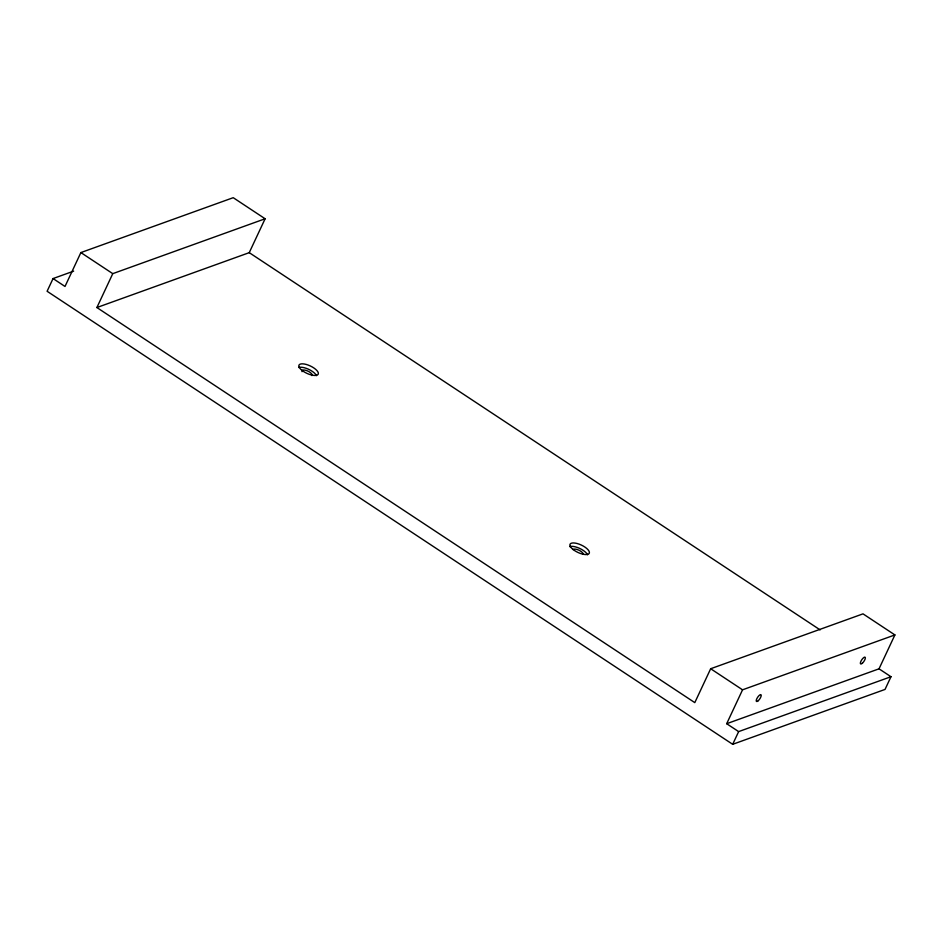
<?xml version="1.0" encoding="UTF-8"?>
<svg xmlns="http://www.w3.org/2000/svg" width="942" height="942" viewBox="0 0 942 942"><rect width="100%" height="100%" fill="white"/><g stroke="black" fill="none" stroke-linecap="round" stroke-linejoin="round"><path stroke-width="1.41" d="M73.641 271.143L53.058 278.561L47.1 291.266L732.688 744.31L885.033 689.426L890.979 676.721L879.027 668.82L726.682 723.703L738.646 731.604L890.979 676.721M879.027 668.82L894.9 634.932L863.013 613.854L710.668 668.738L694.796 702.626L96.896 307.539L249.241 252.656L265.114 218.768L233.227 197.69L80.882 252.574L65.01 286.462L53.058 278.561M96.896 307.539L112.769 273.651L265.114 218.768M726.682 723.703L742.555 689.815L894.9 634.932M732.688 744.31L738.646 731.604M249.241 252.656L820.129 629.892M80.882 252.574L112.769 273.651M710.668 668.738L742.555 689.815M302.029 371.666A5.57 2.131 25.1 0 1 307.104 370.759A5.57 2.131 25.1 0 1 311.932 375.587M573.136 549.598A5.57 2.131 25.1 0 1 578.824 550.152A5.57 2.131 25.1 0 1 583.18 554.179M298.638 367.51A10.633 4.074 25.1 0 1 308.481 369.229A10.633 4.074 25.1 0 1 316.5 375.658M569.686 546.619A10.633 4.074 25.1 0 1 579.53 548.338A10.633 4.074 25.1 0 1 587.549 554.767M572.583 549.08A10.633 4.074 25.1 0 0 589.033 553.625A10.633 4.074 25.1 0 0 577.305 543.558A10.633 4.074 25.1 0 0 572.583 549.08M301.534 369.982A10.633 4.074 25.1 0 0 317.984 374.516A10.633 4.074 25.1 0 0 306.256 364.448A10.633 4.074 25.1 0 0 301.534 369.982M862.448 663.144A4.051 1.342 -56.5 0 0 865.192 657.269A4.051 1.342 -56.5 0 0 860.929 661.249A4.051 1.342 -56.5 0 0 862.448 663.144M758.31 700.66A4.051 1.342 -56.5 0 0 761.065 694.784A4.051 1.342 -56.5 0 0 756.791 698.764A4.051 1.342 -56.5 0 0 758.31 700.66"/></g></svg>
